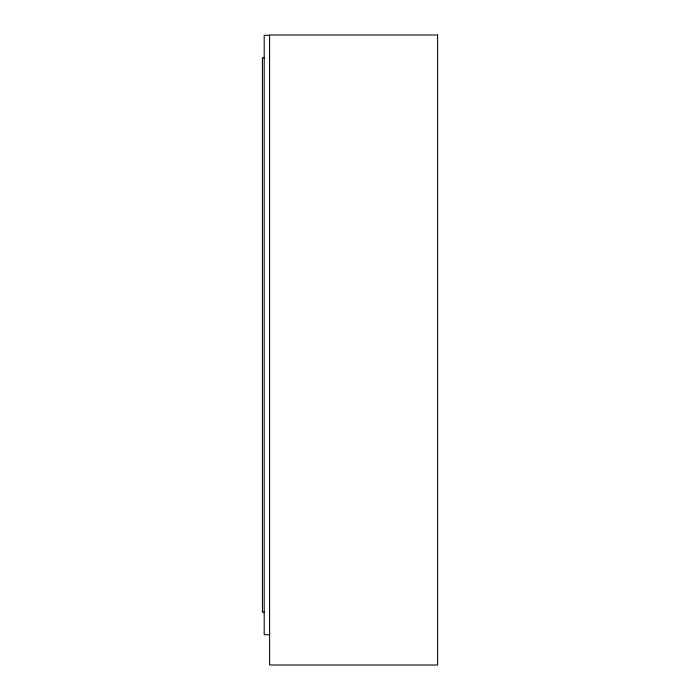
<?xml version="1.0" encoding="UTF-8"?>
<svg xmlns="http://www.w3.org/2000/svg" width="700" height="700" viewBox="0 0 700 700"><rect width="100%" height="100%" fill="white"/><g stroke="black" fill="none" stroke-linecap="round" stroke-linejoin="round"><path stroke-width="1.05" d="M269.596 35.297L264.197 35.297L264.197 634.699L269.596 634.699M264.197 57.803L262.404 57.803L262.404 612.202L264.197 612.202M437.596 35L269.596 35L269.596 665L437.596 665L437.596 35"/></g></svg>
